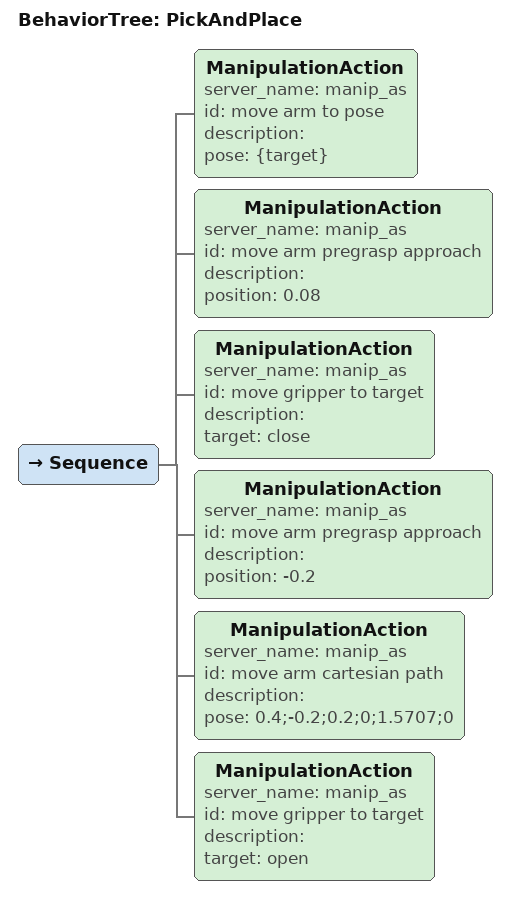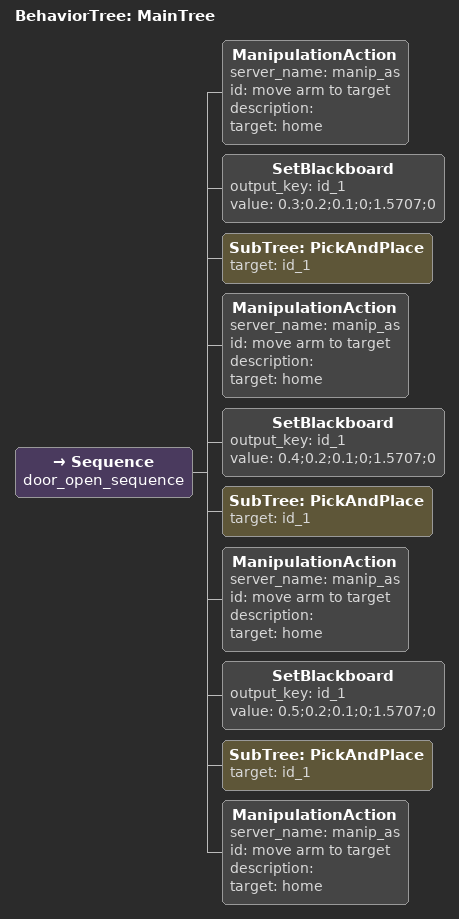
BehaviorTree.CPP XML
<root main_tree_to_execute="MainTree">
  <BehaviorTree ID="PickAndPlace">
    <Sequence>
      <ManipulationAction server_name="manip_as" id="move arm to pose" description="" pose="{target}"/>
      <ManipulationAction server_name="manip_as" id="move arm pregrasp approach" description="" position="0.08"/>
      <ManipulationAction server_name="manip_as" id="move gripper to target" description="" target="close"/>
      <ManipulationAction server_name="manip_as" id="move arm pregrasp approach" description="" position="-0.2"/>
      <ManipulationAction server_name="manip_as" id="move arm cartesian path" description="" pose="0.4;-0.2;0.2;0;1.5707;0"/>
      <ManipulationAction server_name="manip_as" id="move gripper to target" description="" target="open"/>
    </Sequence>
  </BehaviorTree>

  <BehaviorTree ID="MainTree">
    <Sequence name="door_open_sequence">
      <ManipulationAction server_name="manip_as" id="move arm to target" description="" target="home"/>
      <SetBlackboard output_key="id_1" value="0.3;0.2;0.1;0;1.5707;0" />
      <SubTree ID="PickAndPlace" target="id_1" />
      <ManipulationAction server_name="manip_as" id="move arm to target" description="" target="home"/>
      <SetBlackboard output_key="id_1" value="0.4;0.2;0.1;0;1.5707;0" />
      <SubTree ID="PickAndPlace" target="id_1" />
      <ManipulationAction server_name="manip_as" id="move arm to target" description="" target="home"/>
      <SetBlackboard output_key="id_1" value="0.5;0.2;0.1;0;1.5707;0" />
      <SubTree ID="PickAndPlace" target="id_1" />
      <ManipulationAction server_name="manip_as" id="move arm to target" description="" target="home"/>
    </Sequence>
  </BehaviorTree>

</root>
